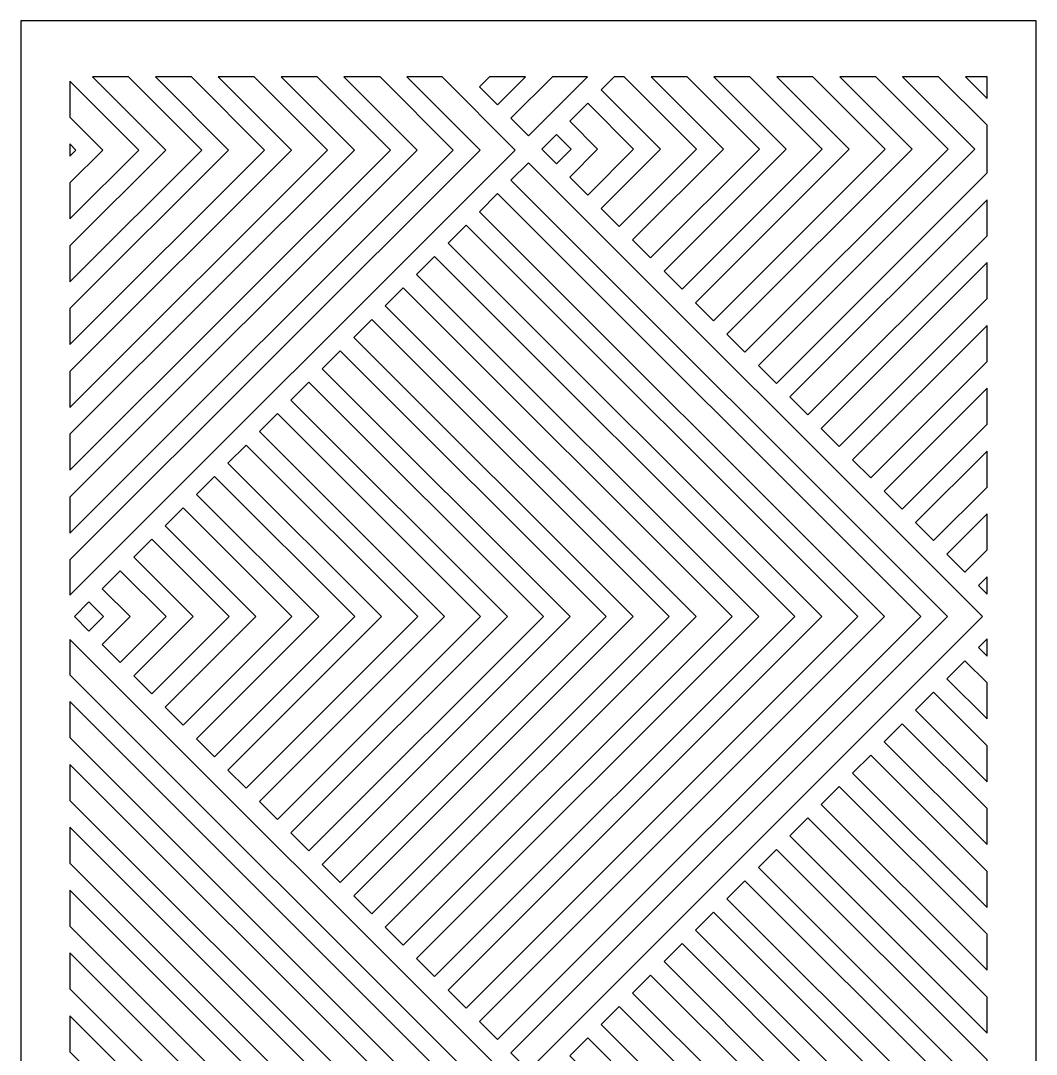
# Model space of a CAD drawing. Header units: centimetres. Extents: x -12.2 to 10.2, y -5.6 to 13.6.
# Drawn here: x 0.66 to 10.18, y 3.94 to 13.64 of the extents above; entities that cross this region are included whole.
import ezdxf

# ---------------------------------------------------------------- set-up
doc = ezdxf.new("R2010")
doc.units = ezdxf.units.CM
doc.header["$MEASUREMENT"] = 0
doc.layers.add('layer 1', color=7, linetype='Continuous')

msp = doc.modelspace()

# ---------------------------------------------------------------- linework, layer by layer
at = {"layer": 'layer 1', "color": 177}
for points, knots in [([(0.66199, 13.63718), (0.66199, 13.63718), (10.1831, 13.63718), (10.1831, 13.63718), (10.1831, 13.63718), (10.1831, 13.63718), (10.1831, -5.63285), (10.1831, -5.63285), (10.1831, -5.63285), (10.1831, -5.63285), (0.66199, -5.63285), (0.66199, -5.63285), (0.66199, -5.63285), (0.66199, -5.63285), (0.66199, 13.63718), (0.66199, 13.63718)], [0, 0, 0, 0, 0.2, 0.2, 0.2, 0.2, 0.4, 0.4, 0.4, 0.4, 0.6, 0.6, 0.6, 0.6, 1, 1, 1, 1]), ([(1.12356, 9.41952), (1.12356, 9.41952), (1.12356, 9.7573), (1.12356, 9.7573), (1.12356, 9.7573), (1.12356, 9.7573), (3.78986, 12.4236), (3.78986, 12.4236), (3.78986, 12.4236), (3.78986, 12.4236), (3.10349, 13.10998), (3.10349, 13.10998), (3.10349, 13.10998), (3.10349, 13.10998), (3.44126, 13.10998), (3.44126, 13.10998), (3.44126, 13.10998), (3.44126, 13.10998), (4.12763, 12.4236), (4.12763, 12.4236), (4.12763, 12.4236), (4.12763, 12.4236), (1.12356, 9.41952), (1.12356, 9.41952)], [0, 0, 0, 0, 0.1428571, 0.1428571, 0.1428571, 0.1428571, 0.2857143, 0.2857143, 0.2857143, 0.2857143, 0.4285714, 0.4285714, 0.4285714, 0.4285714, 0.5714286, 0.5714286, 0.5714286, 0.5714286, 0.7142857, 0.7142857, 0.7142857, 0.7142857, 1, 1, 1, 1]), ([(1.12356, 10.00895), (1.12356, 10.00895), (1.12356, 10.34672), (1.12356, 10.34672), (1.12356, 10.34672), (1.12356, 10.34672), (3.20045, 12.4236), (3.20045, 12.4236), (3.20045, 12.4236), (3.20045, 12.4236), (2.51405, 13.10998), (2.51405, 13.10998), (2.51405, 13.10998), (2.51405, 13.10998), (2.85185, 13.10998), (2.85185, 13.10998), (2.85185, 13.10998), (2.85185, 13.10998), (3.53822, 12.4236), (3.53822, 12.4236), (3.53822, 12.4236), (3.53822, 12.4236), (1.12356, 10.00895), (1.12356, 10.00895)], [0, 0, 0, 0, 0.1428571, 0.1428571, 0.1428571, 0.1428571, 0.2857143, 0.2857143, 0.2857143, 0.2857143, 0.4285714, 0.4285714, 0.4285714, 0.4285714, 0.5714286, 0.5714286, 0.5714286, 0.5714286, 0.7142857, 0.7142857, 0.7142857, 0.7142857, 1, 1, 1, 1]), ([(1.12356, 10.5984), (1.12356, 10.5984), (1.12356, 10.93616), (1.12356, 10.93616), (1.12356, 10.93616), (1.12356, 10.93616), (2.61101, 12.4236), (2.61101, 12.4236), (2.61101, 12.4236), (2.61101, 12.4236), (2.61101, 12.4236), (2.61101, 12.4236), (2.61101, 12.4236), (2.61101, 12.4236), (1.92463, 13.10998), (1.92463, 13.10998), (1.92463, 13.10998), (1.92463, 13.10998), (2.26239, 13.10998), (2.26239, 13.10998), (2.26239, 13.10998), (2.26239, 13.10998), (2.94878, 12.4236), (2.94878, 12.4236), (2.94878, 12.4236), (2.94878, 12.4236), (1.12356, 10.5984), (1.12356, 10.5984)], [0, 0, 0, 0, 0.125, 0.125, 0.125, 0.125, 0.25, 0.25, 0.25, 0.25, 0.375, 0.375, 0.375, 0.375, 0.5, 0.5, 0.5, 0.5, 0.625, 0.625, 0.625, 0.625, 0.75, 0.75, 0.75, 0.75, 1, 1, 1, 1]), ([(1.12356, 8.83009), (1.12356, 8.83009), (1.12356, 9.16786), (1.12356, 9.16786), (1.12356, 9.16786), (1.12356, 9.16786), (4.37929, 12.4236), (4.37929, 12.4236), (4.37929, 12.4236), (4.37929, 12.4236), (3.69289, 13.10998), (3.69289, 13.10998), (3.69289, 13.10998), (3.69289, 13.10998), (4.03068, 13.10998), (4.03068, 13.10998), (4.03068, 13.10998), (4.03068, 13.10998), (4.71709, 12.4236), (4.71709, 12.4236), (4.71709, 12.4236), (4.71709, 12.4236), (1.12356, 8.83009), (1.12356, 8.83009)], [0, 0, 0, 0, 0.1428571, 0.1428571, 0.1428571, 0.1428571, 0.2857143, 0.2857143, 0.2857143, 0.2857143, 0.4285714, 0.4285714, 0.4285714, 0.4285714, 0.5714286, 0.5714286, 0.5714286, 0.5714286, 0.7142857, 0.7142857, 0.7142857, 0.7142857, 1, 1, 1, 1]), ([(1.12356, 11.18779), (1.12356, 11.18779), (1.12356, 11.52558), (1.12356, 11.52558), (1.12356, 11.52558), (1.12356, 11.52558), (2.02158, 12.4236), (2.02158, 12.4236), (2.02158, 12.4236), (2.02158, 12.4236), (1.33518, 13.10998), (1.33518, 13.10998), (1.33518, 13.10998), (1.33518, 13.10998), (1.67298, 13.10998), (1.67298, 13.10998), (1.67298, 13.10998), (1.67298, 13.10998), (2.35935, 12.4236), (2.35935, 12.4236), (2.35935, 12.4236), (2.35935, 12.4236), (2.35935, 12.4236), (2.35935, 12.4236), (2.35935, 12.4236), (2.35935, 12.4236), (2.35935, 12.4236), (2.35935, 12.4236), (2.35935, 12.4236), (2.35935, 12.4236), (1.12356, 11.18779), (1.12356, 11.18779)], [0, 0, 0, 0, 0.1111111, 0.1111111, 0.1111111, 0.1111111, 0.2222222, 0.2222222, 0.2222222, 0.2222222, 0.3333333, 0.3333333, 0.3333333, 0.3333333, 0.4444444, 0.4444444, 0.4444444, 0.4444444, 0.5555556, 0.5555556, 0.5555556, 0.5555556, 0.6666667, 0.6666667, 0.6666667, 0.6666667, 0.7777778, 0.7777778, 0.7777778, 0.7777778, 1, 1, 1, 1]), ([(1.12356, 8.24876), (1.12356, 8.24876), (1.12356, 8.57844), (1.12356, 8.57844), (1.12356, 8.57844), (1.12356, 8.57844), (4.9687, 12.4236), (4.9687, 12.4236), (4.9687, 12.4236), (4.9687, 12.4236), (4.28236, 13.10998), (4.28236, 13.10998), (4.28236, 13.10998), (4.28236, 13.10998), (4.61202, 13.10998), (4.61202, 13.10998), (4.61202, 13.10998), (4.61202, 13.10998), (5.298, 12.42399), (5.298, 12.42399), (5.298, 12.42399), (5.298, 12.42399), (5.298, 12.42321), (5.298, 12.42321), (5.298, 12.42321), (5.298, 12.42321), (1.12356, 8.24876), (1.12356, 8.24876)], [0, 0, 0, 0, 0.125, 0.125, 0.125, 0.125, 0.25, 0.25, 0.25, 0.25, 0.375, 0.375, 0.375, 0.375, 0.5, 0.5, 0.5, 0.5, 0.625, 0.625, 0.625, 0.625, 0.75, 0.75, 0.75, 0.75, 1, 1, 1, 1]), ([(5.05687, 13.10998), (5.05687, 13.10998), (5.39465, 13.10998), (5.39465, 13.10998), (5.39465, 13.10998), (5.39465, 13.10998), (5.13209, 12.84742), (5.13209, 12.84742), (5.13209, 12.84742), (5.13209, 12.84742), (4.9632, 13.01633), (4.9632, 13.01633), (4.9632, 13.01633), (4.9632, 13.01633), (5.05687, 13.10998), (5.05687, 13.10998)], [0, 0, 0, 0, 0.2, 0.2, 0.2, 0.2, 0.4, 0.4, 0.4, 0.4, 0.6, 0.6, 0.6, 0.6, 1, 1, 1, 1]), ([(5.64628, 13.10998), (5.64628, 13.10998), (5.97595, 13.10998), (5.97595, 13.10998), (5.97595, 13.10998), (5.97595, 13.10998), (5.42276, 12.55676), (5.42276, 12.55676), (5.42276, 12.55676), (5.42276, 12.55676), (5.25793, 12.7216), (5.25793, 12.7216), (5.25793, 12.7216), (5.25793, 12.7216), (5.64628, 13.10998), (5.64628, 13.10998)], [0, 0, 0, 0, 0.2, 0.2, 0.2, 0.2, 0.4, 0.4, 0.4, 0.4, 0.6, 0.6, 0.6, 0.6, 1, 1, 1, 1]), ([(6.22518, 13.10998), (6.22518, 13.10998), (6.32007, 13.10998), (6.32007, 13.10998), (6.32007, 13.10998), (6.32007, 13.10998), (6.99788, 12.43218), (6.99788, 12.43218), (6.99788, 12.43218), (6.99788, 12.43218), (6.99788, 12.43218), (6.99788, 12.43218), (6.99788, 12.43218), (6.99788, 12.43218), (6.27261, 11.70692), (6.27261, 11.70692), (6.27261, 11.70692), (6.27261, 11.70692), (6.10373, 11.87582), (6.10373, 11.87582), (6.10373, 11.87582), (6.10373, 11.87582), (6.6601, 12.43218), (6.6601, 12.43218), (6.6601, 12.43218), (6.6601, 12.43218), (6.10373, 12.98854), (6.10373, 12.98854), (6.10373, 12.98854), (6.10373, 12.98854), (6.22518, 13.10998), (6.22518, 13.10998)], [0, 0, 0, 0, 0.1111111, 0.1111111, 0.1111111, 0.1111111, 0.2222222, 0.2222222, 0.2222222, 0.2222222, 0.3333333, 0.3333333, 0.3333333, 0.3333333, 0.4444444, 0.4444444, 0.4444444, 0.4444444, 0.5555556, 0.5555556, 0.5555556, 0.5555556, 0.6666667, 0.6666667, 0.6666667, 0.6666667, 0.7777778, 0.7777778, 0.7777778, 0.7777778, 1, 1, 1, 1]), ([(6.57165, 13.10998), (6.57165, 13.10998), (6.90936, 13.10998), (6.90936, 13.10998), (6.90936, 13.10998), (6.90936, 13.10998), (7.5869, 12.43218), (7.5869, 12.43218), (7.5869, 12.43218), (7.5869, 12.43218), (7.58731, 12.43218), (7.58731, 12.43218), (7.58731, 12.43218), (7.58731, 12.43218), (7.58712, 12.43197), (7.58712, 12.43197), (7.58712, 12.43197), (7.58712, 12.43197), (7.58731, 12.43179), (7.58731, 12.43179), (7.58731, 12.43179), (7.58731, 12.43179), (7.5869, 12.43179), (7.5869, 12.43179), (7.5869, 12.43179), (7.5869, 12.43179), (6.56734, 11.4122), (6.56734, 11.4122), (6.56734, 11.4122), (6.56734, 11.4122), (6.39845, 11.58108), (6.39845, 11.58108), (6.39845, 11.58108), (6.39845, 11.58108), (7.24932, 12.43197), (7.24932, 12.43197), (7.24932, 12.43197), (7.24932, 12.43197), (6.57165, 13.10998), (6.57165, 13.10998)], [0, 0, 0, 0, 0.0909091, 0.0909091, 0.0909091, 0.0909091, 0.1818182, 0.1818182, 0.1818182, 0.1818182, 0.2727273, 0.2727273, 0.2727273, 0.2727273, 0.3636364, 0.3636364, 0.3636364, 0.3636364, 0.4545455, 0.4545455, 0.4545455, 0.4545455, 0.5454545, 0.5454545, 0.5454545, 0.5454545, 0.6363636, 0.6363636, 0.6363636, 0.6363636, 0.7272727, 0.7272727, 0.7272727, 0.7272727, 0.8181818, 0.8181818, 0.8181818, 0.8181818, 1, 1, 1, 1]), ([(7.16115, 13.10998), (7.16115, 13.10998), (7.49892, 13.10998), (7.49892, 13.10998), (7.49892, 13.10998), (7.49892, 13.10998), (8.17671, 12.43218), (8.17671, 12.43218), (8.17671, 12.43218), (8.17671, 12.43218), (6.86203, 11.11749), (6.86203, 11.11749), (6.86203, 11.11749), (6.86203, 11.11749), (6.69314, 11.28638), (6.69314, 11.28638), (6.69314, 11.28638), (6.69314, 11.28638), (7.83895, 12.43218), (7.83895, 12.43218), (7.83895, 12.43218), (7.83895, 12.43218), (7.16115, 13.10998), (7.16115, 13.10998)], [0, 0, 0, 0, 0.1428571, 0.1428571, 0.1428571, 0.1428571, 0.2857143, 0.2857143, 0.2857143, 0.2857143, 0.4285714, 0.4285714, 0.4285714, 0.4285714, 0.5714286, 0.5714286, 0.5714286, 0.5714286, 0.7142857, 0.7142857, 0.7142857, 0.7142857, 1, 1, 1, 1]), ([(7.75057, 13.10998), (7.75057, 13.10998), (8.08835, 13.10998), (8.08835, 13.10998), (8.08835, 13.10998), (8.08835, 13.10998), (8.76615, 12.43218), (8.76615, 12.43218), (8.76615, 12.43218), (8.76615, 12.43218), (7.15676, 10.82277), (7.15676, 10.82277), (7.15676, 10.82277), (7.15676, 10.82277), (6.98787, 10.99166), (6.98787, 10.99166), (6.98787, 10.99166), (6.98787, 10.99166), (8.42839, 12.43218), (8.42839, 12.43218), (8.42839, 12.43218), (8.42839, 12.43218), (7.75057, 13.10998), (7.75057, 13.10998)], [0, 0, 0, 0, 0.1428571, 0.1428571, 0.1428571, 0.1428571, 0.2857143, 0.2857143, 0.2857143, 0.2857143, 0.4285714, 0.4285714, 0.4285714, 0.4285714, 0.5714286, 0.5714286, 0.5714286, 0.5714286, 0.7142857, 0.7142857, 0.7142857, 0.7142857, 1, 1, 1, 1]), ([(8.33999, 13.10998), (8.33999, 13.10998), (8.67779, 13.10998), (8.67779, 13.10998), (8.67779, 13.10998), (8.67779, 13.10998), (9.3556, 12.43218), (9.3556, 12.43218), (9.3556, 12.43218), (9.3556, 12.43218), (7.45148, 10.52805), (7.45148, 10.52805), (7.45148, 10.52805), (7.45148, 10.52805), (7.28258, 10.69694), (7.28258, 10.69694), (7.28258, 10.69694), (7.28258, 10.69694), (9.01781, 12.43218), (9.01781, 12.43218), (9.01781, 12.43218), (9.01781, 12.43218), (8.33999, 13.10998), (8.33999, 13.10998)], [0, 0, 0, 0, 0.1428571, 0.1428571, 0.1428571, 0.1428571, 0.2857143, 0.2857143, 0.2857143, 0.2857143, 0.4285714, 0.4285714, 0.4285714, 0.4285714, 0.5714286, 0.5714286, 0.5714286, 0.5714286, 0.7142857, 0.7142857, 0.7142857, 0.7142857, 1, 1, 1, 1]), ([(8.92945, 13.10998), (8.92945, 13.10998), (9.26721, 13.10998), (9.26721, 13.10998), (9.26721, 13.10998), (9.26721, 13.10998), (9.72152, 12.65566), (9.72152, 12.65566), (9.72152, 12.65566), (9.72152, 12.65566), (9.72152, 12.2087), (9.72152, 12.2087), (9.72152, 12.2087), (9.72152, 12.2087), (7.7462, 10.23333), (7.7462, 10.23333), (7.7462, 10.23333), (7.7462, 10.23333), (7.57731, 10.40222), (7.57731, 10.40222), (7.57731, 10.40222), (7.57731, 10.40222), (9.60726, 12.43218), (9.60726, 12.43218), (9.60726, 12.43218), (9.60726, 12.43218), (8.92945, 13.10998), (8.92945, 13.10998)], [0, 0, 0, 0, 0.125, 0.125, 0.125, 0.125, 0.25, 0.25, 0.25, 0.25, 0.375, 0.375, 0.375, 0.375, 0.5, 0.5, 0.5, 0.5, 0.625, 0.625, 0.625, 0.625, 0.75, 0.75, 0.75, 0.75, 1, 1, 1, 1]), ([(9.51887, 13.10998), (9.51887, 13.10998), (9.72152, 13.10998), (9.72152, 13.10998), (9.72152, 13.10998), (9.72152, 13.10998), (9.72152, 12.90731), (9.72152, 12.90731), (9.72152, 12.90731), (9.72152, 12.90731), (9.51887, 13.10998), (9.51887, 13.10998)], [0, 0, 0, 0, 0.25, 0.25, 0.25, 0.25, 0.5, 0.5, 0.5, 0.5, 1, 1, 1, 1]), ([(1.12356, 11.77723), (1.12356, 11.77723), (1.12356, 12.11503), (1.12356, 12.11503), (1.12356, 12.11503), (1.12356, 12.11503), (1.43213, 12.4236), (1.43213, 12.4236), (1.43213, 12.4236), (1.43213, 12.4236), (1.12356, 12.7322), (1.12356, 12.7322), (1.12356, 12.7322), (1.12356, 12.7322), (1.12356, 13.06998), (1.12356, 13.06998), (1.12356, 13.06998), (1.12356, 13.06998), (1.76993, 12.4236), (1.76993, 12.4236), (1.76993, 12.4236), (1.76993, 12.4236), (1.12356, 11.77723), (1.12356, 11.77723)], [0, 0, 0, 0, 0.1428571, 0.1428571, 0.1428571, 0.1428571, 0.2857143, 0.2857143, 0.2857143, 0.2857143, 0.4285714, 0.4285714, 0.4285714, 0.4285714, 0.5714286, 0.5714286, 0.5714286, 0.5714286, 0.7142857, 0.7142857, 0.7142857, 0.7142857, 1, 1, 1, 1]), ([(5.809, 12.69381), (5.809, 12.69381), (5.9779, 12.86273), (5.9779, 12.86273), (5.9779, 12.86273), (5.9779, 12.86273), (6.40844, 12.43218), (6.40844, 12.43218), (6.40844, 12.43218), (6.40844, 12.43218), (5.9779, 12.00164), (5.9779, 12.00164), (5.9779, 12.00164), (5.9779, 12.00164), (5.809, 12.17052), (5.809, 12.17052), (5.809, 12.17052), (5.809, 12.17052), (6.07065, 12.43218), (6.07065, 12.43218), (6.07065, 12.43218), (6.07065, 12.43218), (5.809, 12.69381), (5.809, 12.69381)], [0, 0, 0, 0, 0.1428571, 0.1428571, 0.1428571, 0.1428571, 0.2857143, 0.2857143, 0.2857143, 0.2857143, 0.4285714, 0.4285714, 0.4285714, 0.4285714, 0.5714286, 0.5714286, 0.5714286, 0.5714286, 0.7142857, 0.7142857, 0.7142857, 0.7142857, 1, 1, 1, 1]), ([(5.54735, 12.43218), (5.54735, 12.43218), (5.54735, 12.43218), (5.54735, 12.43218), (5.54735, 12.43218), (5.54735, 12.43218), (5.68446, 12.29507), (5.68446, 12.29507), (5.68446, 12.29507), (5.68446, 12.29507), (5.82159, 12.43218), (5.82159, 12.43218), (5.82159, 12.43218), (5.82159, 12.43218), (5.82159, 12.43218), (5.82159, 12.43218), (5.82159, 12.43218), (5.82159, 12.43218), (5.82159, 12.43218), (5.82159, 12.43218), (5.82159, 12.43218), (5.82159, 12.43218), (5.68446, 12.56927), (5.68446, 12.56927), (5.68446, 12.56927), (5.68446, 12.56927), (5.54735, 12.43218), (5.54735, 12.43218)], [0, 0, 0, 0, 0.125, 0.125, 0.125, 0.125, 0.25, 0.25, 0.25, 0.25, 0.375, 0.375, 0.375, 0.375, 0.5, 0.5, 0.5, 0.5, 0.625, 0.625, 0.625, 0.625, 0.75, 0.75, 0.75, 0.75, 1, 1, 1, 1]), ([(1.12356, 12.36669), (1.12356, 12.36669), (1.12356, 12.48054), (1.12356, 12.48054), (1.12356, 12.48054), (1.12356, 12.48054), (1.18049, 12.4236), (1.18049, 12.4236), (1.18049, 12.4236), (1.18049, 12.4236), (1.12356, 12.36669), (1.12356, 12.36669)], [0, 0, 0, 0, 0.25, 0.25, 0.25, 0.25, 0.5, 0.5, 0.5, 0.5, 1, 1, 1, 1]), ([(9.68014, 8.04775), (9.68014, 8.04775), (9.68014, 8.04695), (9.68014, 8.04695), (9.68014, 8.04695), (9.68014, 8.04695), (5.42276, 3.78955), (5.42276, 3.78955), (5.42276, 3.78955), (5.42276, 3.78955), (5.25793, 3.95439), (5.25793, 3.95439), (5.25793, 3.95439), (5.25793, 3.95439), (9.35089, 8.04736), (9.35089, 8.04736), (9.35089, 8.04736), (9.35089, 8.04736), (5.25793, 12.14031), (5.25793, 12.14031), (5.25793, 12.14031), (5.25793, 12.14031), (5.42276, 12.30515), (5.42276, 12.30515), (5.42276, 12.30515), (5.42276, 12.30515), (9.68014, 8.04775), (9.68014, 8.04775)], [0, 0, 0, 0, 0.125, 0.125, 0.125, 0.125, 0.25, 0.25, 0.25, 0.25, 0.375, 0.375, 0.375, 0.375, 0.5, 0.5, 0.5, 0.5, 0.625, 0.625, 0.625, 0.625, 0.75, 0.75, 0.75, 0.75, 1, 1, 1, 1]), ([(8.76142, 8.04736), (8.76142, 8.04736), (4.9632, 4.24911), (4.9632, 4.24911), (4.9632, 4.24911), (4.9632, 4.24911), (5.13209, 4.08023), (5.13209, 4.08023), (5.13209, 4.08023), (5.13209, 4.08023), (9.09921, 8.04736), (9.09921, 8.04736), (9.09921, 8.04736), (9.09921, 8.04736), (5.13209, 12.01447), (5.13209, 12.01447), (5.13209, 12.01447), (5.13209, 12.01447), (4.9632, 11.84558), (4.9632, 11.84558), (4.9632, 11.84558), (4.9632, 11.84558), (8.76142, 8.04736), (8.76142, 8.04736)], [0, 0, 0, 0, 0.1428571, 0.1428571, 0.1428571, 0.1428571, 0.2857143, 0.2857143, 0.2857143, 0.2857143, 0.4285714, 0.4285714, 0.4285714, 0.4285714, 0.5714286, 0.5714286, 0.5714286, 0.5714286, 0.7142857, 0.7142857, 0.7142857, 0.7142857, 1, 1, 1, 1]), ([(9.72152, 11.95704), (9.72152, 11.95704), (9.72152, 11.61926), (9.72152, 11.61926), (9.72152, 11.61926), (9.72152, 11.61926), (8.0409, 9.93864), (8.0409, 9.93864), (8.0409, 9.93864), (8.0409, 9.93864), (7.87201, 10.10752), (7.87201, 10.10752), (7.87201, 10.10752), (7.87201, 10.10752), (9.72152, 11.95704), (9.72152, 11.95704)], [0, 0, 0, 0, 0.2, 0.2, 0.2, 0.2, 0.4, 0.4, 0.4, 0.4, 0.6, 0.6, 0.6, 0.6, 1, 1, 1, 1]), ([(8.50979, 8.04736), (8.50979, 8.04736), (4.83737, 4.37494), (4.83737, 4.37494), (4.83737, 4.37494), (4.83737, 4.37494), (4.66849, 4.54384), (4.66849, 4.54384), (4.66849, 4.54384), (4.66849, 4.54384), (8.172, 8.04736), (8.172, 8.04736), (8.172, 8.04736), (8.172, 8.04736), (4.66849, 11.55089), (4.66849, 11.55089), (4.66849, 11.55089), (4.66849, 11.55089), (4.83737, 11.71976), (4.83737, 11.71976), (4.83737, 11.71976), (4.83737, 11.71976), (8.50979, 8.04736), (8.50979, 8.04736)], [0, 0, 0, 0, 0.1428571, 0.1428571, 0.1428571, 0.1428571, 0.2857143, 0.2857143, 0.2857143, 0.2857143, 0.4285714, 0.4285714, 0.4285714, 0.4285714, 0.5714286, 0.5714286, 0.5714286, 0.5714286, 0.7142857, 0.7142857, 0.7142857, 0.7142857, 1, 1, 1, 1]), ([(7.92037, 8.04736), (7.92037, 8.04736), (4.54267, 4.66964), (4.54267, 4.66964), (4.54267, 4.66964), (4.54267, 4.66964), (4.37376, 4.83855), (4.37376, 4.83855), (4.37376, 4.83855), (4.37376, 4.83855), (7.58259, 8.04736), (7.58259, 8.04736), (7.58259, 8.04736), (7.58259, 8.04736), (4.37376, 11.25616), (4.37376, 11.25616), (4.37376, 11.25616), (4.37376, 11.25616), (4.54267, 11.42506), (4.54267, 11.42506), (4.54267, 11.42506), (4.54267, 11.42506), (7.92037, 8.04736), (7.92037, 8.04736)], [0, 0, 0, 0, 0.1428571, 0.1428571, 0.1428571, 0.1428571, 0.2857143, 0.2857143, 0.2857143, 0.2857143, 0.4285714, 0.4285714, 0.4285714, 0.4285714, 0.5714286, 0.5714286, 0.5714286, 0.5714286, 0.7142857, 0.7142857, 0.7142857, 0.7142857, 1, 1, 1, 1]), ([(9.72152, 11.36762), (9.72152, 11.36762), (9.72152, 11.02982), (9.72152, 11.02982), (9.72152, 11.02982), (9.72152, 11.02982), (8.33562, 9.64391), (8.33562, 9.64391), (8.33562, 9.64391), (8.33562, 9.64391), (8.16673, 9.8128), (8.16673, 9.8128), (8.16673, 9.8128), (8.16673, 9.8128), (9.72152, 11.36762), (9.72152, 11.36762)], [0, 0, 0, 0, 0.2, 0.2, 0.2, 0.2, 0.4, 0.4, 0.4, 0.4, 0.6, 0.6, 0.6, 0.6, 1, 1, 1, 1]), ([(7.33093, 8.04736), (7.33093, 8.04736), (4.24794, 11.13034), (4.24794, 11.13034), (4.24794, 11.13034), (4.24794, 11.13034), (4.07906, 10.96144), (4.07906, 10.96144), (4.07906, 10.96144), (4.07906, 10.96144), (6.99314, 8.04736), (6.99314, 8.04736), (6.99314, 8.04736), (6.99314, 8.04736), (6.99314, 8.04736), (6.99314, 8.04736), (6.99314, 8.04736), (6.99314, 8.04736), (4.07906, 5.13325), (4.07906, 5.13325), (4.07906, 5.13325), (4.07906, 5.13325), (4.24794, 4.96437), (4.24794, 4.96437), (4.24794, 4.96437), (4.24794, 4.96437), (7.33093, 8.04736), (7.33093, 8.04736)], [0, 0, 0, 0, 0.125, 0.125, 0.125, 0.125, 0.25, 0.25, 0.25, 0.25, 0.375, 0.375, 0.375, 0.375, 0.5, 0.5, 0.5, 0.5, 0.625, 0.625, 0.625, 0.625, 0.75, 0.75, 0.75, 0.75, 1, 1, 1, 1]), ([(6.40372, 8.04736), (6.40372, 8.04736), (3.78433, 5.42798), (3.78433, 5.42798), (3.78433, 5.42798), (3.78433, 5.42798), (3.95323, 5.25908), (3.95323, 5.25908), (3.95323, 5.25908), (3.95323, 5.25908), (6.74148, 8.04736), (6.74148, 8.04736), (6.74148, 8.04736), (6.74148, 8.04736), (6.74148, 8.04736), (6.74148, 8.04736), (6.74148, 8.04736), (6.74148, 8.04736), (6.74148, 8.04736), (6.74148, 8.04736), (6.74148, 8.04736), (6.74148, 8.04736), (3.95323, 10.83563), (3.95323, 10.83563), (3.95323, 10.83563), (3.95323, 10.83563), (3.78433, 10.66672), (3.78433, 10.66672), (3.78433, 10.66672), (3.78433, 10.66672), (6.40372, 8.04736), (6.40372, 8.04736)], [0, 0, 0, 0, 0.1111111, 0.1111111, 0.1111111, 0.1111111, 0.2222222, 0.2222222, 0.2222222, 0.2222222, 0.3333333, 0.3333333, 0.3333333, 0.3333333, 0.4444444, 0.4444444, 0.4444444, 0.4444444, 0.5555556, 0.5555556, 0.5555556, 0.5555556, 0.6666667, 0.6666667, 0.6666667, 0.6666667, 0.7777778, 0.7777778, 0.7777778, 0.7777778, 1, 1, 1, 1]), ([(9.72152, 10.77819), (9.72152, 10.77819), (9.72152, 10.4404), (9.72152, 10.4404), (9.72152, 10.4404), (9.72152, 10.4404), (8.63034, 9.34918), (8.63034, 9.34918), (8.63034, 9.34918), (8.63034, 9.34918), (8.46145, 9.51807), (8.46145, 9.51807), (8.46145, 9.51807), (8.46145, 9.51807), (9.72152, 10.77819), (9.72152, 10.77819)], [0, 0, 0, 0, 0.2, 0.2, 0.2, 0.2, 0.4, 0.4, 0.4, 0.4, 0.6, 0.6, 0.6, 0.6, 1, 1, 1, 1]), ([(5.81428, 8.04736), (5.81428, 8.04736), (3.48962, 5.7227), (3.48962, 5.7227), (3.48962, 5.7227), (3.48962, 5.7227), (3.6585, 5.55381), (3.6585, 5.55381), (3.6585, 5.55381), (3.6585, 5.55381), (6.15207, 8.04736), (6.15207, 8.04736), (6.15207, 8.04736), (6.15207, 8.04736), (3.6585, 10.54091), (3.6585, 10.54091), (3.6585, 10.54091), (3.6585, 10.54091), (3.48962, 10.37202), (3.48962, 10.37202), (3.48962, 10.37202), (3.48962, 10.37202), (5.81428, 8.04736), (5.81428, 8.04736)], [0, 0, 0, 0, 0.1428571, 0.1428571, 0.1428571, 0.1428571, 0.2857143, 0.2857143, 0.2857143, 0.2857143, 0.4285714, 0.4285714, 0.4285714, 0.4285714, 0.5714286, 0.5714286, 0.5714286, 0.5714286, 0.7142857, 0.7142857, 0.7142857, 0.7142857, 1, 1, 1, 1]), ([(5.56263, 8.04736), (5.56263, 8.04736), (3.36382, 10.24619), (3.36382, 10.24619), (3.36382, 10.24619), (3.36382, 10.24619), (3.19492, 10.07731), (3.19492, 10.07731), (3.19492, 10.07731), (3.19492, 10.07731), (5.22487, 8.04736), (5.22487, 8.04736), (5.22487, 8.04736), (5.22487, 8.04736), (3.19492, 6.01742), (3.19492, 6.01742), (3.19492, 6.01742), (3.19492, 6.01742), (3.36382, 5.84852), (3.36382, 5.84852), (3.36382, 5.84852), (3.36382, 5.84852), (5.56263, 8.04736), (5.56263, 8.04736)], [0, 0, 0, 0, 0.1428571, 0.1428571, 0.1428571, 0.1428571, 0.2857143, 0.2857143, 0.2857143, 0.2857143, 0.4285714, 0.4285714, 0.4285714, 0.4285714, 0.5714286, 0.5714286, 0.5714286, 0.5714286, 0.7142857, 0.7142857, 0.7142857, 0.7142857, 1, 1, 1, 1]), ([(9.72152, 10.18876), (9.72152, 10.18876), (9.72152, 9.85095), (9.72152, 9.85095), (9.72152, 9.85095), (9.72152, 9.85095), (8.92504, 9.05447), (8.92504, 9.05447), (8.92504, 9.05447), (8.92504, 9.05447), (8.75616, 9.22336), (8.75616, 9.22336), (8.75616, 9.22336), (8.75616, 9.22336), (9.72152, 10.18876), (9.72152, 10.18876)], [0, 0, 0, 0, 0.2, 0.2, 0.2, 0.2, 0.4, 0.4, 0.4, 0.4, 0.6, 0.6, 0.6, 0.6, 1, 1, 1, 1]), ([(4.63541, 8.04736), (4.63541, 8.04736), (2.9002, 6.31212), (2.9002, 6.31212), (2.9002, 6.31212), (2.9002, 6.31212), (3.06908, 6.14323), (3.06908, 6.14323), (3.06908, 6.14323), (3.06908, 6.14323), (4.97321, 8.04736), (4.97321, 8.04736), (4.97321, 8.04736), (4.97321, 8.04736), (3.06908, 9.95147), (3.06908, 9.95147), (3.06908, 9.95147), (3.06908, 9.95147), (2.9002, 9.78258), (2.9002, 9.78258), (2.9002, 9.78258), (2.9002, 9.78258), (4.63541, 8.04736), (4.63541, 8.04736)], [0, 0, 0, 0, 0.1428571, 0.1428571, 0.1428571, 0.1428571, 0.2857143, 0.2857143, 0.2857143, 0.2857143, 0.4285714, 0.4285714, 0.4285714, 0.4285714, 0.5714286, 0.5714286, 0.5714286, 0.5714286, 0.7142857, 0.7142857, 0.7142857, 0.7142857, 1, 1, 1, 1]), ([(4.04598, 8.04736), (4.04598, 8.04736), (2.60547, 6.60684), (2.60547, 6.60684), (2.60547, 6.60684), (2.60547, 6.60684), (2.77438, 6.43795), (2.77438, 6.43795), (2.77438, 6.43795), (2.77438, 6.43795), (4.3838, 8.04736), (4.3838, 8.04736), (4.3838, 8.04736), (4.3838, 8.04736), (2.77438, 9.65676), (2.77438, 9.65676), (2.77438, 9.65676), (2.77438, 9.65676), (2.60547, 9.48788), (2.60547, 9.48788), (2.60547, 9.48788), (2.60547, 9.48788), (4.04598, 8.04736), (4.04598, 8.04736)], [0, 0, 0, 0, 0.1428571, 0.1428571, 0.1428571, 0.1428571, 0.2857143, 0.2857143, 0.2857143, 0.2857143, 0.4285714, 0.4285714, 0.4285714, 0.4285714, 0.5714286, 0.5714286, 0.5714286, 0.5714286, 0.7142857, 0.7142857, 0.7142857, 0.7142857, 1, 1, 1, 1]), ([(9.72152, 9.59933), (9.72152, 9.59933), (9.72152, 9.26155), (9.72152, 9.26155), (9.72152, 9.26155), (9.72152, 9.26155), (9.21978, 8.75977), (9.21978, 8.75977), (9.21978, 8.75977), (9.21978, 8.75977), (9.05087, 8.92866), (9.05087, 8.92866), (9.05087, 8.92866), (9.05087, 8.92866), (9.72152, 9.59933), (9.72152, 9.59933)], [0, 0, 0, 0, 0.2, 0.2, 0.2, 0.2, 0.4, 0.4, 0.4, 0.4, 0.6, 0.6, 0.6, 0.6, 1, 1, 1, 1]), ([(3.45656, 8.04736), (3.45656, 8.04736), (2.31076, 6.90156), (2.31076, 6.90156), (2.31076, 6.90156), (2.31076, 6.90156), (2.47964, 6.73268), (2.47964, 6.73268), (2.47964, 6.73268), (2.47964, 6.73268), (3.79436, 8.04736), (3.79436, 8.04736), (3.79436, 8.04736), (3.79436, 8.04736), (2.47964, 9.36205), (2.47964, 9.36205), (2.47964, 9.36205), (2.47964, 9.36205), (2.31076, 9.19315), (2.31076, 9.19315), (2.31076, 9.19315), (2.31076, 9.19315), (3.45656, 8.04736), (3.45656, 8.04736)], [0, 0, 0, 0, 0.1428571, 0.1428571, 0.1428571, 0.1428571, 0.2857143, 0.2857143, 0.2857143, 0.2857143, 0.4285714, 0.4285714, 0.4285714, 0.4285714, 0.5714286, 0.5714286, 0.5714286, 0.5714286, 0.7142857, 0.7142857, 0.7142857, 0.7142857, 1, 1, 1, 1]), ([(3.20493, 8.04695), (3.20493, 8.04695), (3.20454, 8.04695), (3.20454, 8.04695), (3.20454, 8.04695), (3.20454, 8.04695), (2.18494, 7.02737), (2.18494, 7.02737), (2.18494, 7.02737), (2.18494, 7.02737), (2.01605, 7.19626), (2.01605, 7.19626), (2.01605, 7.19626), (2.01605, 7.19626), (2.86693, 8.04715), (2.86693, 8.04715), (2.86693, 8.04715), (2.86693, 8.04715), (2.01605, 8.89844), (2.01605, 8.89844), (2.01605, 8.89844), (2.01605, 8.89844), (2.18494, 9.06732), (2.18494, 9.06732), (2.18494, 9.06732), (2.18494, 9.06732), (3.20454, 8.04736), (3.20454, 8.04736), (3.20454, 8.04736), (3.20454, 8.04736), (3.20493, 8.04736), (3.20493, 8.04736), (3.20493, 8.04736), (3.20493, 8.04736), (3.20473, 8.04715), (3.20473, 8.04715), (3.20473, 8.04715), (3.20473, 8.04715), (3.20493, 8.04695), (3.20493, 8.04695)], [0, 0, 0, 0, 0.0909091, 0.0909091, 0.0909091, 0.0909091, 0.1818182, 0.1818182, 0.1818182, 0.1818182, 0.2727273, 0.2727273, 0.2727273, 0.2727273, 0.3636364, 0.3636364, 0.3636364, 0.3636364, 0.4545455, 0.4545455, 0.4545455, 0.4545455, 0.5454545, 0.5454545, 0.5454545, 0.5454545, 0.6363636, 0.6363636, 0.6363636, 0.6363636, 0.7272727, 0.7272727, 0.7272727, 0.7272727, 0.8181818, 0.8181818, 0.8181818, 0.8181818, 1, 1, 1, 1]), ([(9.72152, 9.00988), (9.72152, 9.00988), (9.72152, 8.67211), (9.72152, 8.67211), (9.72152, 8.67211), (9.72152, 8.67211), (9.51448, 8.46505), (9.51448, 8.46505), (9.51448, 8.46505), (9.51448, 8.46505), (9.34558, 8.63394), (9.34558, 8.63394), (9.34558, 8.63394), (9.34558, 8.63394), (9.72152, 9.00988), (9.72152, 9.00988)], [0, 0, 0, 0, 0.2, 0.2, 0.2, 0.2, 0.4, 0.4, 0.4, 0.4, 0.6, 0.6, 0.6, 0.6, 1, 1, 1, 1]), ([(2.27772, 8.04736), (2.27772, 8.04736), (1.72133, 7.49098), (1.72133, 7.49098), (1.72133, 7.49098), (1.72133, 7.49098), (1.89025, 7.3221), (1.89025, 7.3221), (1.89025, 7.3221), (1.89025, 7.3221), (2.61549, 8.04736), (2.61549, 8.04736), (2.61549, 8.04736), (2.61549, 8.04736), (2.61549, 8.04736), (2.61549, 8.04736), (2.61549, 8.04736), (2.61549, 8.04736), (1.89025, 8.7726), (1.89025, 8.7726), (1.89025, 8.7726), (1.89025, 8.7726), (1.72133, 8.60371), (1.72133, 8.60371), (1.72133, 8.60371), (1.72133, 8.60371), (2.27772, 8.04736), (2.27772, 8.04736)], [0, 0, 0, 0, 0.125, 0.125, 0.125, 0.125, 0.25, 0.25, 0.25, 0.25, 0.375, 0.375, 0.375, 0.375, 0.5, 0.5, 0.5, 0.5, 0.625, 0.625, 0.625, 0.625, 0.75, 0.75, 0.75, 0.75, 1, 1, 1, 1]), ([(1.42661, 8.30902), (1.42661, 8.30902), (1.59552, 8.4779), (1.59552, 8.4779), (1.59552, 8.4779), (1.59552, 8.4779), (2.02607, 8.04736), (2.02607, 8.04736), (2.02607, 8.04736), (2.02607, 8.04736), (1.59552, 7.61679), (1.59552, 7.61679), (1.59552, 7.61679), (1.59552, 7.61679), (1.42661, 7.78571), (1.42661, 7.78571), (1.42661, 7.78571), (1.42661, 7.78571), (1.68828, 8.04736), (1.68828, 8.04736), (1.68828, 8.04736), (1.68828, 8.04736), (1.42661, 8.30902), (1.42661, 8.30902)], [0, 0, 0, 0, 0.1428571, 0.1428571, 0.1428571, 0.1428571, 0.2857143, 0.2857143, 0.2857143, 0.2857143, 0.4285714, 0.4285714, 0.4285714, 0.4285714, 0.5714286, 0.5714286, 0.5714286, 0.5714286, 0.7142857, 0.7142857, 0.7142857, 0.7142857, 1, 1, 1, 1]), ([(9.72152, 8.42047), (9.72152, 8.42047), (9.72152, 8.25797), (9.72152, 8.25797), (9.72152, 8.25797), (9.72152, 8.25797), (9.64028, 8.33921), (9.64028, 8.33921), (9.64028, 8.33921), (9.64028, 8.33921), (9.72152, 8.42047), (9.72152, 8.42047)], [0, 0, 0, 0, 0.25, 0.25, 0.25, 0.25, 0.5, 0.5, 0.5, 0.5, 1, 1, 1, 1]), ([(1.16495, 8.04736), (1.16495, 8.04736), (1.16495, 8.04736), (1.16495, 8.04736), (1.16495, 8.04736), (1.16495, 8.04736), (1.30206, 7.91025), (1.30206, 7.91025), (1.30206, 7.91025), (1.30206, 7.91025), (1.43919, 8.04736), (1.43919, 8.04736), (1.43919, 8.04736), (1.43919, 8.04736), (1.43919, 8.04736), (1.43919, 8.04736), (1.43919, 8.04736), (1.43919, 8.04736), (1.43919, 8.04736), (1.43919, 8.04736), (1.43919, 8.04736), (1.43919, 8.04736), (1.30206, 8.18446), (1.30206, 8.18446), (1.30206, 8.18446), (1.30206, 8.18446), (1.16495, 8.04736), (1.16495, 8.04736)], [0, 0, 0, 0, 0.125, 0.125, 0.125, 0.125, 0.25, 0.25, 0.25, 0.25, 0.375, 0.375, 0.375, 0.375, 0.5, 0.5, 0.5, 0.5, 0.625, 0.625, 0.625, 0.625, 0.75, 0.75, 0.75, 0.75, 1, 1, 1, 1]), ([(1.12356, -0.51846), (1.12356, -0.51846), (1.12356, -0.18875), (1.12356, -0.18875), (1.12356, -0.18875), (1.12356, -0.18875), (4.9687, 3.65638), (4.9687, 3.65638), (4.9687, 3.65638), (4.9687, 3.65638), (1.12356, 7.50155), (1.12356, 7.50155), (1.12356, 7.50155), (1.12356, 7.50155), (1.12356, 7.83124), (1.12356, 7.83124), (1.12356, 7.83124), (1.12356, 7.83124), (5.298, 3.6568), (5.298, 3.6568), (5.298, 3.6568), (5.298, 3.6568), (5.298, 3.656), (5.298, 3.656), (5.298, 3.656), (5.298, 3.656), (1.12356, -0.51846), (1.12356, -0.51846)], [0, 0, 0, 0, 0.125, 0.125, 0.125, 0.125, 0.25, 0.25, 0.25, 0.25, 0.375, 0.375, 0.375, 0.375, 0.5, 0.5, 0.5, 0.5, 0.625, 0.625, 0.625, 0.625, 0.75, 0.75, 0.75, 0.75, 1, 1, 1, 1]), ([(9.72152, 7.83914), (9.72152, 7.83914), (9.72152, 7.67668), (9.72152, 7.67668), (9.72152, 7.67668), (9.72152, 7.67668), (9.64032, 7.75791), (9.64032, 7.75791), (9.64032, 7.75791), (9.64032, 7.75791), (9.72152, 7.83914), (9.72152, 7.83914)], [0, 0, 0, 0, 0.25, 0.25, 0.25, 0.25, 0.5, 0.5, 0.5, 0.5, 1, 1, 1, 1]), ([(9.72152, 7.42503), (9.72152, 7.42503), (9.72152, 7.08726), (9.72152, 7.08726), (9.72152, 7.08726), (9.72152, 7.08726), (9.34558, 7.46321), (9.34558, 7.46321), (9.34558, 7.46321), (9.34558, 7.46321), (9.51448, 7.6321), (9.51448, 7.6321), (9.51448, 7.6321), (9.51448, 7.6321), (9.72152, 7.42503), (9.72152, 7.42503)], [0, 0, 0, 0, 0.2, 0.2, 0.2, 0.2, 0.4, 0.4, 0.4, 0.4, 0.6, 0.6, 0.6, 0.6, 1, 1, 1, 1]), ([(9.72152, 6.83559), (9.72152, 6.83559), (9.72152, 6.49781), (9.72152, 6.49781), (9.72152, 6.49781), (9.72152, 6.49781), (9.05087, 7.16849), (9.05087, 7.16849), (9.05087, 7.16849), (9.05087, 7.16849), (9.21978, 7.33738), (9.21978, 7.33738), (9.21978, 7.33738), (9.21978, 7.33738), (9.72152, 6.83559), (9.72152, 6.83559)], [0, 0, 0, 0, 0.2, 0.2, 0.2, 0.2, 0.4, 0.4, 0.4, 0.4, 0.6, 0.6, 0.6, 0.6, 1, 1, 1, 1]), ([(1.12356, 0.06288), (1.12356, 0.06288), (1.12356, 0.40066), (1.12356, 0.40066), (1.12356, 0.40066), (1.12356, 0.40066), (4.37929, 3.65638), (4.37929, 3.65638), (4.37929, 3.65638), (4.37929, 3.65638), (1.12356, 6.91213), (1.12356, 6.91213), (1.12356, 6.91213), (1.12356, 6.91213), (1.12356, 7.24993), (1.12356, 7.24993), (1.12356, 7.24993), (1.12356, 7.24993), (4.71709, 3.65638), (4.71709, 3.65638), (4.71709, 3.65638), (4.71709, 3.65638), (1.12356, 0.06288), (1.12356, 0.06288)], [0, 0, 0, 0, 0.1428571, 0.1428571, 0.1428571, 0.1428571, 0.2857143, 0.2857143, 0.2857143, 0.2857143, 0.4285714, 0.4285714, 0.4285714, 0.4285714, 0.5714286, 0.5714286, 0.5714286, 0.5714286, 0.7142857, 0.7142857, 0.7142857, 0.7142857, 1, 1, 1, 1]), ([(9.72152, 6.2462), (9.72152, 6.2462), (9.72152, 5.90841), (9.72152, 5.90841), (9.72152, 5.90841), (9.72152, 5.90841), (8.75616, 6.87377), (8.75616, 6.87377), (8.75616, 6.87377), (8.75616, 6.87377), (8.92504, 7.04266), (8.92504, 7.04266), (8.92504, 7.04266), (8.92504, 7.04266), (9.72152, 6.2462), (9.72152, 6.2462)], [0, 0, 0, 0, 0.2, 0.2, 0.2, 0.2, 0.4, 0.4, 0.4, 0.4, 0.6, 0.6, 0.6, 0.6, 1, 1, 1, 1]), ([(9.72152, 5.65675), (9.72152, 5.65675), (9.72152, 5.31895), (9.72152, 5.31895), (9.72152, 5.31895), (9.72152, 5.31895), (8.46145, 6.57907), (8.46145, 6.57907), (8.46145, 6.57907), (8.46145, 6.57907), (8.63034, 6.74796), (8.63034, 6.74796), (8.63034, 6.74796), (8.63034, 6.74796), (9.72152, 5.65675), (9.72152, 5.65675)], [0, 0, 0, 0, 0.2, 0.2, 0.2, 0.2, 0.4, 0.4, 0.4, 0.4, 0.6, 0.6, 0.6, 0.6, 1, 1, 1, 1]), ([(1.12356, 0.65232), (1.12356, 0.65232), (1.12356, 0.99009), (1.12356, 0.99009), (1.12356, 0.99009), (1.12356, 0.99009), (3.78986, 3.65638), (3.78986, 3.65638), (3.78986, 3.65638), (3.78986, 3.65638), (1.12356, 6.3227), (1.12356, 6.3227), (1.12356, 6.3227), (1.12356, 6.3227), (1.12356, 6.66047), (1.12356, 6.66047), (1.12356, 6.66047), (1.12356, 6.66047), (4.12763, 3.65638), (4.12763, 3.65638), (4.12763, 3.65638), (4.12763, 3.65638), (1.12356, 0.65232), (1.12356, 0.65232)], [0, 0, 0, 0, 0.1428571, 0.1428571, 0.1428571, 0.1428571, 0.2857143, 0.2857143, 0.2857143, 0.2857143, 0.4285714, 0.4285714, 0.4285714, 0.4285714, 0.5714286, 0.5714286, 0.5714286, 0.5714286, 0.7142857, 0.7142857, 0.7142857, 0.7142857, 1, 1, 1, 1]), ([(9.72152, 5.06731), (9.72152, 5.06731), (9.72152, 4.72952), (9.72152, 4.72952), (9.72152, 4.72952), (9.72152, 4.72952), (8.16673, 6.28432), (8.16673, 6.28432), (8.16673, 6.28432), (8.16673, 6.28432), (8.33562, 6.45323), (8.33562, 6.45323), (8.33562, 6.45323), (8.33562, 6.45323), (9.72152, 5.06731), (9.72152, 5.06731)], [0, 0, 0, 0, 0.2, 0.2, 0.2, 0.2, 0.4, 0.4, 0.4, 0.4, 0.6, 0.6, 0.6, 0.6, 1, 1, 1, 1]), ([(9.72152, 4.47789), (9.72152, 4.47789), (9.72152, 4.1401), (9.72152, 4.1401), (9.72152, 4.1401), (9.72152, 4.1401), (7.87201, 5.98962), (7.87201, 5.98962), (7.87201, 5.98962), (7.87201, 5.98962), (8.0409, 6.15852), (8.0409, 6.15852), (8.0409, 6.15852), (8.0409, 6.15852), (9.72152, 4.47789), (9.72152, 4.47789)], [0, 0, 0, 0, 0.2, 0.2, 0.2, 0.2, 0.4, 0.4, 0.4, 0.4, 0.6, 0.6, 0.6, 0.6, 1, 1, 1, 1]), ([(1.12356, 1.24173), (1.12356, 1.24173), (1.12356, 1.57953), (1.12356, 1.57953), (1.12356, 1.57953), (1.12356, 1.57953), (3.20045, 3.65638), (3.20045, 3.65638), (3.20045, 3.65638), (3.20045, 3.65638), (1.12356, 5.73329), (1.12356, 5.73329), (1.12356, 5.73329), (1.12356, 5.73329), (1.12356, 6.07106), (1.12356, 6.07106), (1.12356, 6.07106), (1.12356, 6.07106), (3.53822, 3.65638), (3.53822, 3.65638), (3.53822, 3.65638), (3.53822, 3.65638), (1.12356, 1.24173), (1.12356, 1.24173)], [0, 0, 0, 0, 0.1428571, 0.1428571, 0.1428571, 0.1428571, 0.2857143, 0.2857143, 0.2857143, 0.2857143, 0.4285714, 0.4285714, 0.4285714, 0.4285714, 0.5714286, 0.5714286, 0.5714286, 0.5714286, 0.7142857, 0.7142857, 0.7142857, 0.7142857, 1, 1, 1, 1]), ([(9.72152, 3.88845), (9.72152, 3.88845), (9.72152, 3.44151), (9.72152, 3.44151), (9.72152, 3.44151), (9.72152, 3.44151), (7.7462, 1.4661), (7.7462, 1.4661), (7.7462, 1.4661), (7.7462, 1.4661), (7.57731, 1.63502), (7.57731, 1.63502), (7.57731, 1.63502), (7.57731, 1.63502), (9.60726, 3.66497), (9.60726, 3.66497), (9.60726, 3.66497), (9.60726, 3.66497), (7.57731, 5.69491), (7.57731, 5.69491), (7.57731, 5.69491), (7.57731, 5.69491), (7.7462, 5.8638), (7.7462, 5.8638), (7.7462, 5.8638), (7.7462, 5.8638), (9.72152, 3.88845), (9.72152, 3.88845)], [0, 0, 0, 0, 0.125, 0.125, 0.125, 0.125, 0.25, 0.25, 0.25, 0.25, 0.375, 0.375, 0.375, 0.375, 0.5, 0.5, 0.5, 0.5, 0.625, 0.625, 0.625, 0.625, 0.75, 0.75, 0.75, 0.75, 1, 1, 1, 1]), ([(9.01781, 3.66497), (9.01781, 3.66497), (7.28258, 1.92975), (7.28258, 1.92975), (7.28258, 1.92975), (7.28258, 1.92975), (7.45148, 1.76084), (7.45148, 1.76084), (7.45148, 1.76084), (7.45148, 1.76084), (9.3556, 3.66497), (9.3556, 3.66497), (9.3556, 3.66497), (9.3556, 3.66497), (7.45148, 5.5691), (7.45148, 5.5691), (7.45148, 5.5691), (7.45148, 5.5691), (7.28258, 5.4002), (7.28258, 5.4002), (7.28258, 5.4002), (7.28258, 5.4002), (9.01781, 3.66497), (9.01781, 3.66497)], [0, 0, 0, 0, 0.1428571, 0.1428571, 0.1428571, 0.1428571, 0.2857143, 0.2857143, 0.2857143, 0.2857143, 0.4285714, 0.4285714, 0.4285714, 0.4285714, 0.5714286, 0.5714286, 0.5714286, 0.5714286, 0.7142857, 0.7142857, 0.7142857, 0.7142857, 1, 1, 1, 1]), ([(1.12356, 1.83117), (1.12356, 1.83117), (1.12356, 2.16895), (1.12356, 2.16895), (1.12356, 2.16895), (1.12356, 2.16895), (2.61101, 3.65638), (2.61101, 3.65638), (2.61101, 3.65638), (2.61101, 3.65638), (2.61101, 3.65638), (2.61101, 3.65638), (2.61101, 3.65638), (2.61101, 3.65638), (1.12356, 5.14384), (1.12356, 5.14384), (1.12356, 5.14384), (1.12356, 5.14384), (1.12356, 5.48162), (1.12356, 5.48162), (1.12356, 5.48162), (1.12356, 5.48162), (2.94878, 3.65638), (2.94878, 3.65638), (2.94878, 3.65638), (2.94878, 3.65638), (1.12356, 1.83117), (1.12356, 1.83117)], [0, 0, 0, 0, 0.125, 0.125, 0.125, 0.125, 0.25, 0.25, 0.25, 0.25, 0.375, 0.375, 0.375, 0.375, 0.5, 0.5, 0.5, 0.5, 0.625, 0.625, 0.625, 0.625, 0.75, 0.75, 0.75, 0.75, 1, 1, 1, 1]), ([(8.42839, 3.66497), (8.42839, 3.66497), (6.98787, 2.22447), (6.98787, 2.22447), (6.98787, 2.22447), (6.98787, 2.22447), (7.15676, 2.05556), (7.15676, 2.05556), (7.15676, 2.05556), (7.15676, 2.05556), (8.76615, 3.66497), (8.76615, 3.66497), (8.76615, 3.66497), (8.76615, 3.66497), (7.15676, 5.27436), (7.15676, 5.27436), (7.15676, 5.27436), (7.15676, 5.27436), (6.98787, 5.10549), (6.98787, 5.10549), (6.98787, 5.10549), (6.98787, 5.10549), (8.42839, 3.66497), (8.42839, 3.66497)], [0, 0, 0, 0, 0.1428571, 0.1428571, 0.1428571, 0.1428571, 0.2857143, 0.2857143, 0.2857143, 0.2857143, 0.4285714, 0.4285714, 0.4285714, 0.4285714, 0.5714286, 0.5714286, 0.5714286, 0.5714286, 0.7142857, 0.7142857, 0.7142857, 0.7142857, 1, 1, 1, 1]), ([(7.83895, 3.66497), (7.83895, 3.66497), (6.69314, 2.51917), (6.69314, 2.51917), (6.69314, 2.51917), (6.69314, 2.51917), (6.86203, 2.35027), (6.86203, 2.35027), (6.86203, 2.35027), (6.86203, 2.35027), (8.17671, 3.66497), (8.17671, 3.66497), (8.17671, 3.66497), (8.17671, 3.66497), (6.86203, 4.97966), (6.86203, 4.97966), (6.86203, 4.97966), (6.86203, 4.97966), (6.69314, 4.81076), (6.69314, 4.81076), (6.69314, 4.81076), (6.69314, 4.81076), (7.83895, 3.66497), (7.83895, 3.66497)], [0, 0, 0, 0, 0.1428571, 0.1428571, 0.1428571, 0.1428571, 0.2857143, 0.2857143, 0.2857143, 0.2857143, 0.4285714, 0.4285714, 0.4285714, 0.4285714, 0.5714286, 0.5714286, 0.5714286, 0.5714286, 0.7142857, 0.7142857, 0.7142857, 0.7142857, 1, 1, 1, 1]), ([(1.12356, 2.42059), (1.12356, 2.42059), (1.12356, 2.75839), (1.12356, 2.75839), (1.12356, 2.75839), (1.12356, 2.75839), (2.02158, 3.65638), (2.02158, 3.65638), (2.02158, 3.65638), (2.02158, 3.65638), (1.12356, 4.55443), (1.12356, 4.55443), (1.12356, 4.55443), (1.12356, 4.55443), (1.12356, 4.8922), (1.12356, 4.8922), (1.12356, 4.8922), (1.12356, 4.8922), (2.35935, 3.65638), (2.35935, 3.65638), (2.35935, 3.65638), (2.35935, 3.65638), (2.35935, 3.65638), (2.35935, 3.65638), (2.35935, 3.65638), (2.35935, 3.65638), (2.35935, 3.65638), (2.35935, 3.65638), (2.35935, 3.65638), (2.35935, 3.65638), (1.12356, 2.42059), (1.12356, 2.42059)], [0, 0, 0, 0, 0.1111111, 0.1111111, 0.1111111, 0.1111111, 0.2222222, 0.2222222, 0.2222222, 0.2222222, 0.3333333, 0.3333333, 0.3333333, 0.3333333, 0.4444444, 0.4444444, 0.4444444, 0.4444444, 0.5555556, 0.5555556, 0.5555556, 0.5555556, 0.6666667, 0.6666667, 0.6666667, 0.6666667, 0.7777778, 0.7777778, 0.7777778, 0.7777778, 1, 1, 1, 1]), ([(7.58731, 3.6646), (7.58731, 3.6646), (7.5869, 3.6646), (7.5869, 3.6646), (7.5869, 3.6646), (7.5869, 3.6646), (6.56734, 2.64499), (6.56734, 2.64499), (6.56734, 2.64499), (6.56734, 2.64499), (6.39845, 2.81388), (6.39845, 2.81388), (6.39845, 2.81388), (6.39845, 2.81388), (7.24932, 3.66477), (7.24932, 3.66477), (7.24932, 3.66477), (7.24932, 3.66477), (6.39845, 4.51606), (6.39845, 4.51606), (6.39845, 4.51606), (6.39845, 4.51606), (6.56734, 4.68495), (6.56734, 4.68495), (6.56734, 4.68495), (6.56734, 4.68495), (7.5869, 3.66497), (7.5869, 3.66497), (7.5869, 3.66497), (7.5869, 3.66497), (7.58731, 3.66497), (7.58731, 3.66497), (7.58731, 3.66497), (7.58731, 3.66497), (7.58712, 3.66477), (7.58712, 3.66477), (7.58712, 3.66477), (7.58712, 3.66477), (7.58731, 3.6646), (7.58731, 3.6646)], [0, 0, 0, 0, 0.0909091, 0.0909091, 0.0909091, 0.0909091, 0.1818182, 0.1818182, 0.1818182, 0.1818182, 0.2727273, 0.2727273, 0.2727273, 0.2727273, 0.3636364, 0.3636364, 0.3636364, 0.3636364, 0.4545455, 0.4545455, 0.4545455, 0.4545455, 0.5454545, 0.5454545, 0.5454545, 0.5454545, 0.6363636, 0.6363636, 0.6363636, 0.6363636, 0.7272727, 0.7272727, 0.7272727, 0.7272727, 0.8181818, 0.8181818, 0.8181818, 0.8181818, 1, 1, 1, 1]), ([(6.6601, 3.66497), (6.6601, 3.66497), (6.10373, 3.10861), (6.10373, 3.10861), (6.10373, 3.10861), (6.10373, 3.10861), (6.27261, 2.9397), (6.27261, 2.9397), (6.27261, 2.9397), (6.27261, 2.9397), (6.99788, 3.66497), (6.99788, 3.66497), (6.99788, 3.66497), (6.99788, 3.66497), (6.99788, 3.66497), (6.99788, 3.66497), (6.99788, 3.66497), (6.99788, 3.66497), (6.27261, 4.39023), (6.27261, 4.39023), (6.27261, 4.39023), (6.27261, 4.39023), (6.10373, 4.22135), (6.10373, 4.22135), (6.10373, 4.22135), (6.10373, 4.22135), (6.6601, 3.66497), (6.6601, 3.66497)], [0, 0, 0, 0, 0.125, 0.125, 0.125, 0.125, 0.25, 0.25, 0.25, 0.25, 0.375, 0.375, 0.375, 0.375, 0.5, 0.5, 0.5, 0.5, 0.625, 0.625, 0.625, 0.625, 0.75, 0.75, 0.75, 0.75, 1, 1, 1, 1]), ([(1.12356, 3.01004), (1.12356, 3.01004), (1.12356, 3.34781), (1.12356, 3.34781), (1.12356, 3.34781), (1.12356, 3.34781), (1.43213, 3.65638), (1.43213, 3.65638), (1.43213, 3.65638), (1.43213, 3.65638), (1.12356, 3.96498), (1.12356, 3.96498), (1.12356, 3.96498), (1.12356, 3.96498), (1.12356, 4.30276), (1.12356, 4.30276), (1.12356, 4.30276), (1.12356, 4.30276), (1.76993, 3.65638), (1.76993, 3.65638), (1.76993, 3.65638), (1.76993, 3.65638), (1.12356, 3.01004), (1.12356, 3.01004)], [0, 0, 0, 0, 0.1428571, 0.1428571, 0.1428571, 0.1428571, 0.2857143, 0.2857143, 0.2857143, 0.2857143, 0.4285714, 0.4285714, 0.4285714, 0.4285714, 0.5714286, 0.5714286, 0.5714286, 0.5714286, 0.7142857, 0.7142857, 0.7142857, 0.7142857, 1, 1, 1, 1]), ([(5.809, 3.92662), (5.809, 3.92662), (5.9779, 4.09551), (5.9779, 4.09551), (5.9779, 4.09551), (5.9779, 4.09551), (6.40844, 3.66497), (6.40844, 3.66497), (6.40844, 3.66497), (6.40844, 3.66497), (5.9779, 3.23443), (5.9779, 3.23443), (5.9779, 3.23443), (5.9779, 3.23443), (5.809, 3.40331), (5.809, 3.40331), (5.809, 3.40331), (5.809, 3.40331), (6.07065, 3.66497), (6.07065, 3.66497), (6.07065, 3.66497), (6.07065, 3.66497), (5.809, 3.92662), (5.809, 3.92662)], [0, 0, 0, 0, 0.1428571, 0.1428571, 0.1428571, 0.1428571, 0.2857143, 0.2857143, 0.2857143, 0.2857143, 0.4285714, 0.4285714, 0.4285714, 0.4285714, 0.5714286, 0.5714286, 0.5714286, 0.5714286, 0.7142857, 0.7142857, 0.7142857, 0.7142857, 1, 1, 1, 1])]:
    msp.add_open_spline(points, degree=3, knots=knots, dxfattribs=at)

doc.saveas('drawing.dxf')
